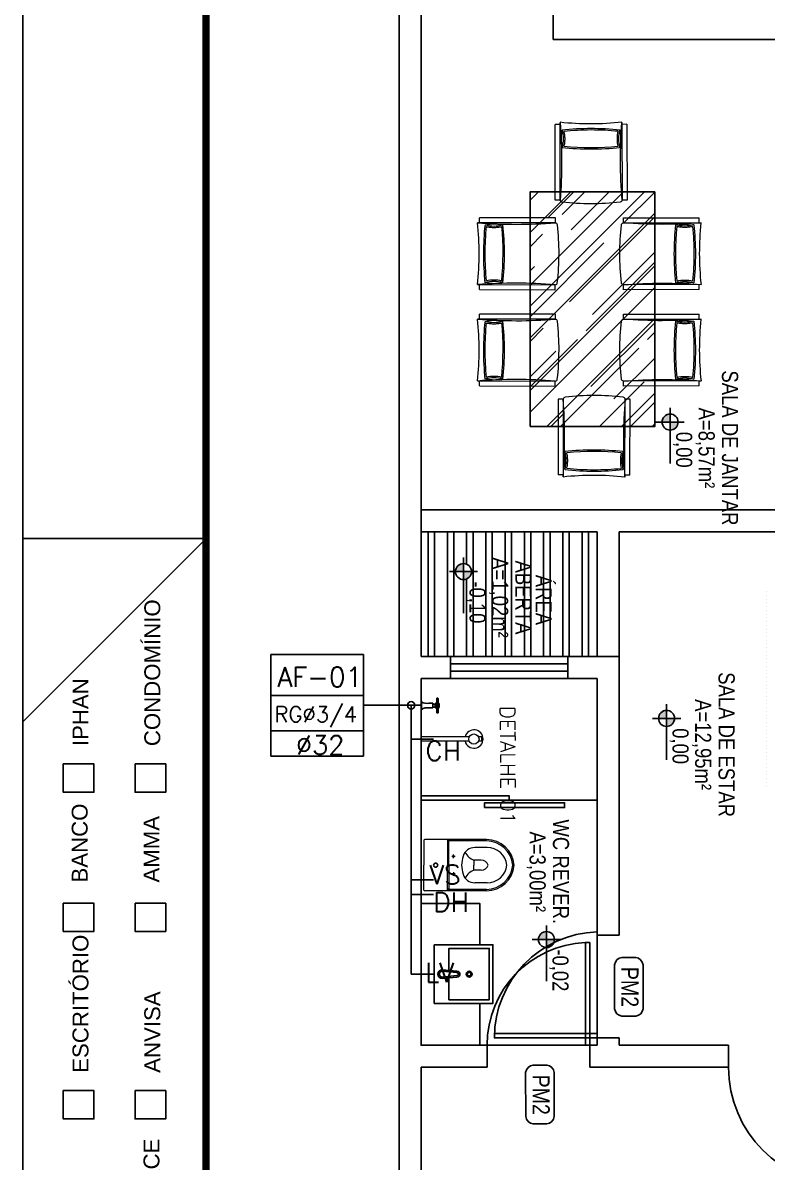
# Model space of a CAD drawing. Header units: millimetres. Extents: x -336 to -33, y -135 to 770.
# Drawn here: x -336.07 to -325.92, y 717.51 to 733.05 of the extents above; entities that cross this region are included whole.
import ezdxf
from ezdxf.enums import TextEntityAlignment as Align

# ---------------------------------------------------------------- set-up
doc = ezdxf.new("R2010")
doc.units = ezdxf.units.MM
doc.header["$LTSCALE"] = 50
doc.header["$MEASUREMENT"] = 0
for name, pattern in [('AXES', [0.54, 0.3, -0.08, 0.08, -0.08]), ('DASHDOT2', [0.5, 0.25, -0.125, 0, -0.125]), ('HIDDEN2', [0.1875, 0.125, -0.0625])]:
    doc.linetypes.add(name, pattern=pattern)
doc.layers.get('0').update_dxf_attribs({"linetype": 'CONTINUOUS'})
for name, color, linetype in [('-HIDRO', 8, 'CONTINUOUS'), ('A-PEN-B', 5, 'CONTINUOUS'), ('AF', 5, 'CONTINUOUS'), ('Diametro', 2, 'CONTINUOUS'), ('DIVERSOS', 1, 'CONTINUOUS'), ('E-txt-g', 3, 'CONTINUOUS'), ('HIDRO 01', 4, 'CONTINUOUS'), ('MOB', 251, 'CONTINUOUS'), ('MOVEIS', 7, 'CONTINUOUS'), ("PRANCHA - PROJETU'S", 7, 'CONTINUOUS'), ('Prumadas_L', 1, 'CONTINUOUS'), ('Prumadas_Q', 3, 'CONTINUOUS'), ('Prumadas_T', 2, 'CONTINUOUS')]:
    doc.layers.add(name, color=color, linetype=linetype)
for name, color, linetype, lineweight in [('E-Lay-9', 9, 'CONTINUOUS', 9), ('E-Txt-W', 7, 'CONTINUOUS', 20), ('estofado', 7, 'CONTINUOUS', 25)]:
    doc.layers.add(name, color=color, linetype=linetype, lineweight=lineweight)
doc.styles.add('ARIAL', font='arial.ttf', dxfattribs={"height": 2})
doc.styles.add('F2', font='swissc.ttf')
doc.styles.add('REG60', font='romans.shx', dxfattribs={"width": 0.8, "height": 0.15})
doc.styles.add('REG80', font='romans.shx', dxfattribs={"width": 0.8, "height": 0.2})
doc.styles.add('ROMANS', font='romans', dxfattribs={"height": 0.1})

# ---------------------------------------------------------------- blocks, each defined once
blk = doc.blocks.new('ADFSGASDFG')
at = {"layer": "PRANCHA - PROJETU'S", "color": 1}
for p, q in [((276.578, 107.346), (276.578, 47.946)), ((279.078, 77.646), (276.578, 75.146)), ((279.078, 77.646), (276.578, 77.646))]:
    blk.add_line(p, q, dxfattribs=at)
at = {"layer": "PRANCHA - PROJETU'S", "color": 4, "const_width": 0.1}
blk.add_lwpolyline([(279.078, 106.346), (359.678, 106.346), (359.678, 48.946), (279.078, 48.946)], close=True, dxfattribs=at)
at = {"layer": "PRANCHA - PROJETU'S"}
for points in [[(277.13, 74.573), (277.548, 74.573), (277.548, 74.187), (277.13, 74.187)], [(278.109, 74.573), (278.526, 74.573), (278.526, 74.187), (278.109, 74.187)], [(277.13, 72.674), (277.548, 72.674), (277.548, 72.289), (277.13, 72.289)], [(278.109, 72.674), (278.526, 72.674), (278.526, 72.289), (278.109, 72.289)], [(277.13, 70.118), (277.548, 70.118), (277.548, 69.732), (277.13, 69.732)], [(278.109, 70.118), (278.526, 70.118), (278.526, 69.732), (278.109, 69.732)]]:
    blk.add_lwpolyline(points, close=True, dxfattribs=at)
at = {"layer": "PRANCHA - PROJETU'S", "color": 2, "style": 'ARIAL'}
for s, p in [('CONDOMÍNIO', (278.235, 74.816)), ('IPHAN', (277.256, 74.816)), ('BANCO', (277.245, 72.956)), ('AMMA', (278.224, 72.956)), ('ESCRITÓRIO', (277.256, 70.361)), ('ANVISA', (278.235, 70.361)), ('SEMACE', (278.224, 68.185))]:
    blk.add_text(s, height=0.2168, rotation=90, dxfattribs=at).set_placement(p, align=Align.TOP_LEFT)
blk = doc.blocks.new('A$C7AFB675E')
at = {"color": 8}
for p, q in [((3.5162, 0.4184), (3.5162, 0.4184)), ((3.5477, 0.4184), (3.5477, 0.4184)), ((3.5792, 0.4184), (3.5792, 0.4184)), ((3.6107, 0.4184), (3.6107, 0.4184)), ((3.6422, 0.4184), (3.6422, 0.4184)), ((3.6737, 0.4184), (3.6737, 0.4184)), ((3.7052, 0.4184), (3.7052, 0.4184)), ((3.7367, 0.4184), (3.7367, 0.4184)), ((3.7682, 0.4184), (3.7682, 0.4184)), ((3.7997, 0.4184), (3.7997, 0.4184)), ((3.8312, 0.4184), (3.8312, 0.4184)), ((3.8627, 0.4184), (3.8627, 0.4184)), ((3.8942, 0.4184), (3.8942, 0.4184)), ((3.9257, 0.4184), (3.9257, 0.4184)), ((3.9572, 0.4184), (3.9572, 0.4184)), ((3.9887, 0.4184), (3.9887, 0.4184)), ((4.0202, 0.4184), (4.0202, 0.4184)), ((4.0517, 0.4184), (4.0517, 0.4184)), ((4.0832, 0.4184), (4.0832, 0.4184)), ((4.1147, 0.4184), (4.1147, 0.4184)), ((4.1462, 0.4184), (4.1462, 0.4184)), ((4.1777, 0.4184), (4.1777, 0.4184)), ((4.2092, 0.4184), (4.2092, 0.4184)), ((4.2407, 0.4184), (4.2407, 0.4184)), ((4.2722, 0.4184), (4.2722, 0.4184)), ((4.3037, 0.4184), (4.3037, 0.4184)), ((4.3352, 0.4184), (4.3352, 0.4184)), ((4.3667, 0.4184), (4.3667, 0.4184)), ((4.3982, 0.4184), (4.3982, 0.4184)), ((4.4297, 0.4184), (4.4297, 0.4184)), ((4.4612, 0.4184), (4.4612, 0.4184)), ((4.4927, 0.4184), (4.4927, 0.4184)), ((4.5242, 0.4184), (4.5242, 0.4184)), ((4.5557, 0.4184), (4.5557, 0.4184)), ((4.5872, 0.4184), (4.5872, 0.4184)), ((4.6187, 0.4184), (4.6187, 0.4184)), ((4.6502, 0.4184), (4.6502, 0.4184)), ((4.6817, 0.4184), (4.6817, 0.4184)), ((4.7132, 0.4184), (4.7132, 0.4184)), ((4.7447, 0.4184), (4.7447, 0.4184)), ((4.7762, 0.4184), (4.7762, 0.4184)), ((4.8077, 0.4184), (4.8077, 0.4184)), ((4.8392, 0.4184), (4.8392, 0.4184)), ((4.8707, 0.4184), (4.8707, 0.4184)), ((4.9022, 0.4184), (4.9022, 0.4184)), ((4.9337, 0.4184), (4.9337, 0.4184)), ((4.9652, 0.4184), (4.9652, 0.4184)), ((4.9967, 0.4184), (4.9967, 0.4184)), ((5.0282, 0.4184), (5.0282, 0.4184)), ((5.0597, 0.4184), (5.0597, 0.4184)), ((5.0912, 0.4184), (5.0912, 0.4184)), ((5.1227, 0.4184), (5.1227, 0.4184)), ((5.1542, 0.4184), (5.1542, 0.4184))]:
    blk.add_line(p, q, dxfattribs=at)
blk = doc.blocks.new('TXT-AMB75')
at = {"layer": 'E-txt-g', "style": 'REG80', "width": 0.8, "flags": 8}
blk.add_attdef('TXT', text='', height=0.2, dxfattribs=at).set_placement((0.005, 0.296), align=Align.CENTER)
at = {"layer": 'E-Txt-W', "style": 'REG60', "width": 0.8, "flags": 8}
blk.add_attdef('TXT', text='', height=0.15, dxfattribs=at).set_placement((0.005, 0.027), align=Align.CENTER)
blk = doc.blocks.new('vaso-s')
at = {"color": 8}
for start, end in [(0, 180), (180, 0)]:
    blk.add_arc((0.08, 0), 0.0143, start, end, dxfattribs=at)
at = {"layer": 'E-Lay-9', "color": 8}
for p, q in [((0, 0.17), (0, 0)), ((0.4256, 0.175), (0.005, 0.175)), ((0.16, 0.17), (0.16, 0.17)), ((0.16, 0.17), (0.16, 0)), ((0.4256, 0.165), (0.165, 0.165)), ((0.17, 0), (0.17, 0.16)), ((0.4306, 0.12), (0.3459, 0.12)), ((0.2134, 0.06), (0.1891, 0.06)), ((0.2013, 0.0479), (0.2013, 0.0722)), ((0.3406, 0.035), (0.3406, 0)), ((0.3906, 0.035), (0.3406, 0.035)), ((0, -0.17), (0, 0)), ((0.16, -0.17), (0.16, 0)), ((0.17, 0), (0.17, -0.1601)), ((0.2134, -0.06), (0.1891, -0.06)), ((0.2013, -0.0479), (0.2013, -0.0722)), ((0.3406, -0.035), (0.3406, 0)), ((0.3906, -0.035), (0.3406, -0.035)), ((0.4306, -0.12), (0.3459, -0.12)), ((0.4256, -0.175), (0.005, -0.175)), ((0.16, -0.17), (0.16, -0.17)), ((0.4256, -0.165), (0.165, -0.165))]:
    blk.add_line(p, q, dxfattribs=at)
for centre in [(0.2013, 0.06), (0.2013, -0.06)]:
    blk.add_circle(centre, 0.005, dxfattribs=at)
for centre, radius, start, end in [((0.005, 0.17), 0.005, 90, 180), ((0.155, 0.17), 0.005, 0, 90), ((0.165, 0.17), 0.00495, 180, 270), ((0.165, 0.16), 0.00495, 0, 90), ((0.4256, -0.015), 0.19, 4.52806, 90), ((0.4256, -0.015), 0.18, 4.78019, 90), ((0.3459, 0.0375), 0.0825, 90, 163.03545), ((0.3754, 0.1358), 0.1066, 206.93947, 250.96472), ((0.4306, -0.015), 0.135, 6.37937, 90), ((0.518, -0.015), 0.2624, 163.03545, 176.7233), ((0.3906, -0.015), 0.05, 17.4576, 90), ((0.518, 0.015), 0.2624, 183.2767, 196.96455), ((0.3459, -0.0375), 0.0825, 196.96455, 270), ((0.3754, -0.1358), 0.1066, 109.03528, 153.06053), ((0.3906, 0.015), 0.05, 270, 342.5424), ((0.4256, 0.015), 0.19, 270, 355.47194), ((0.4256, 0.015), 0.18, 270, 355.21981), ((0.4306, 0.015), 0.135, 270, 353.62063), ((0.005, -0.17), 0.005, 180, 270), ((0.155, -0.17), 0.005, 270, 0), ((0.165, -0.17), 0.00495, 90, 180), ((0.165, -0.1601), 0.00495, 270, 0)]:
    blk.add_arc(centre, radius, start, end, dxfattribs=at)
blk = doc.blocks.new('Chuveiro')
at = {"layer": 'E-Lay-9', "color": 8}
for p, q in [((-0.0311, 0.0156), (-0.3604, 0.0156)), ((0.0509, 0.0156), (0.0311, 0.0156)), ((0.0509, 0.0156), (0.0509, -0.0156)), ((-0.0311, -0.0156), (-0.3604, -0.0156)), ((0.0509, -0.0156), (0.0311, -0.0156))]:
    blk.add_line(p, q, dxfattribs=at)
blk.add_circle((0, 0), 0.0348, dxfattribs=at)
for centre, radius, start, end in [((0, 0), 0.0624, 194.4775, 165.5225), ((0.0093, 0), 0.0444, 339.42663, 20.57337)]:
    blk.add_arc(centre, radius, start, end, dxfattribs=at)
blk = doc.blocks.new('CUBA QUADRADA-flat-4-flat-1')
at = {"layer": 'MOB'}
blk.add_lwpolyline([(0, -0.2), (0.4, -0.2), (0.4, 0.2), (0, 0.2)], close=True, dxfattribs=at)
blk.add_lwpolyline([(0.1, -0.0255), (0.1, -0.175), (0.375, -0.175), (0.375, 0.175), (0.1, 0.175), (0.1, 0.0255)], dxfattribs=at)
for points in [[(0.155, -0.02), (0.055, -0.03, -1), (0.055, 0.03), (0.155, 0.02, -1)], [(0.155, -0.01), (0.055, -0.02, -1), (0.055, 0.02), (0.155, 0.01, -1)]]:
    blk.add_lwpolyline(points, format="xyb", close=True, dxfattribs=at)
for radius in [0.02, 0.0125]:
    blk.add_circle((0.2375, 0), radius, dxfattribs=at)
blk = doc.blocks.new('NIVEL')
at = {"layer": 'DIVERSOS'}
h = blk.add_hatch(color=7, dxfattribs=at)
h.paths.add_polyline_path([(0, 0.137, 0.414214), (-0.137, 0), (0, 0)])
h.paths.add_polyline_path([(0, 0), (0, -0.137, 0.414214), (0.137, 0)])
at = {"layer": 'DIVERSOS', "color": 7}
for p, q in [((0, 0.242), (0, -0.242)), ((0.709, 0), (-0.242, 0))]:
    blk.add_line(p, q, dxfattribs=at)
blk.add_circle((0, 0), 0.137, dxfattribs=at)
blk = doc.blocks.new('Poltrona Star marrom')
at = {"layer": 'estofado', "color": 8, "lineweight": 20, "ltscale": 0.1}
for p, q in [((0, 0), (0, -0.78)), ((-0.05, -0.02), (-0.05, -0.78)), ((-0.05, -0.02), (0, -0.02)), ((0.62, -0.78), (0.62, -0.02)), ((0.62, -0.02), (0.67, -0.02)), ((0.67, -0.78), (0.67, -0.02)), ((-0.05, -0.78), (0, -0.78)), ((0.62, -0.78), (0.67, -0.78))]:
    blk.add_line(p, q, dxfattribs=at)
at = {"layer": 'estofado', "color": 8, "lineweight": 5, "ltscale": 0.1}
blk.add_line((0.62, -0.02), (0.62, 0), dxfattribs=at)
for centre, radius, start, end in [((0.31, 2.832), 2.848, 263.7521, 276.2479), ((0.309, -0.165), 0.296, 165.0121, 194.9879), ((0.31, -2.807), 2.748, 83.9224, 96.0776), ((-0.276, -0.165), 0.308, 343.0375, 16.9625), ((0.896, -0.165), 0.308, 163.0375, 196.9625), ((0.311, -0.165), 0.296, 345.0121, 14.9879), ((0.31, 2.478), 2.748, 263.9224, 276.0776), ((0.02, -0.78), 0.02, 180, 270), ((0.6, -0.78), 0.02, 270, 0), ((0.31, 1.687), 2.504, 263.3498, 276.6502)]:
    blk.add_arc(centre, radius, start, end, dxfattribs=at)
at = {"layer": 'MOVEIS', "color": 8, "lineweight": 5, "ltscale": 0.1}
for points in [[(0.019, -0.075), (0.019, -0.075), (0.019, -0.075)], [(0.601, -0.075), (0.601, -0.075)], [(0.019, -0.255), (0.019, -0.255)], [(0.601, -0.255), (0.601, -0.255)]]:
    blk.add_lwpolyline(points, close=True, dxfattribs=at)
for centre, radius, start, end in [((-4.905, -0.39), 4.92, 355.4539, 4.5461), ((-0.276, -0.165), 0.322, 345.9941, 14.0059), ((5.525, -0.39), 4.92, 175.4539, 184.5461), ((0.31, 2.478), 2.734, 264.2624, 275.7376)]:
    blk.add_arc(centre, radius, start, end, dxfattribs=at)
at = {"layer": 'MOVEIS', "color": 8, "linetype": 'AXES', "lineweight": 5, "ltscale": 0.1}
for centre, radius, start, end in [((0.31, -2.807), 2.734, 84.2624, 95.7376), ((0.896, -0.165), 0.322, 165.9941, 194.0059)]:
    blk.add_arc(centre, radius, start, end, dxfattribs=at)

msp = doc.modelspace()

# ---------------------------------------------------------------- hatches: boundary and pattern name
at = {"layer": '-HIDRO', "linetype": 'Continuous'}
h = msp.add_hatch(dxfattribs=at)
h.set_pattern_fill('AR-RROOF', color=256, scale=0.02, angle=225, style=0)
h.set_pattern_definition([(225, (9497.6689, 2501.35445), (-0.431052294, -1.149472783), [7.62, -1.016, 2.54, -0.508]), (225, (9497.37076, 2500.6971), (0.83695987, -0.11853938), [1.524, -0.16764, 3.048, -0.381]), (225, (9497.79463, 2500.8695), (-1.627222409, -2.108564137), [4.064, -0.7112, 2.032, -0.508])])
h.paths.add_polyline_path([(-329.148, 727.54), (-327.448, 727.54), (-327.448, 730.74), (-329.148, 730.74)])
at = {"layer": '-HIDRO', "linetype": 'HIDDEN2'}
h = msp.add_hatch(dxfattribs=at)
h.set_pattern_fill('ANSI32', color=256, scale=0.7, angle=45, style=0)
h.set_pattern_definition([(90, (-1714.43915, 385.7027), (-0.2625, 1e-16), []), (90, (-1714.35165, 385.7902), (-0.2625, 1e-16), [])])
h.paths.add_polyline_path([(-328.235, 726.103), (-330.635, 726.103), (-330.635, 724.403), (-328.235, 724.403)])
h.paths.add_polyline_path([(-329.946, 725.561, -1), (-330.165, 725.561, -1)], flags=16)
h.paths.add_polyline_path([(-329.404, 725.732), (-329.404, 724.685), (-329.074, 724.685), (-329.074, 725.732)], flags=24)
h.paths.add_polyline_path([(-329.776, 725.889), (-329.776, 724.528), (-329.38, 724.528), (-329.38, 725.889)], flags=24)
h.paths.add_polyline_path([(-329.143, 725.563), (-329.143, 724.787), (-328.723, 724.787), (-328.723, 725.563)], flags=24)
h.paths.add_polyline_path([(-330.082, 725.494), (-330.082, 724.757), (-329.688, 724.757), (-329.688, 725.494)], flags=24)

# ---------------------------------------------------------------- linework, layer by layer
at = {"layer": '-HIDRO', "linetype": 'Continuous'}
for p, q in [((-330.935, 753.423), (-330.935, 703.423)), ((-330.635, 740.321), (-330.635, 724.403)), ((-328.835, 733.416), (-328.835, 732.816)), ((-328.835, 732.816), (-322.221, 732.816)), ((-328.235, 726.103), (-330.635, 726.103)), ((-328.235, 724.403), (-328.235, 726.103)), ((-327.935, 724.403), (-330.635, 724.403)), ((-327.935, 724.403), (-327.935, 720.603)), ((-330.635, 724.103), (-330.635, 719.103)), ((-328.235, 724.103), (-330.635, 724.103)), ((-328.235, 724.103), (-328.235, 720.603)), ((-327.935, 720.603), (-328.235, 720.603)), ((-327.935, 720.603), (-328.235, 720.603)), ((-328.235, 719.203), (-328.235, 720.603)), ((-328.235, 719.203), (-328.235, 719.103)), ((-327.935, 719.203), (-328.235, 719.203)), ((-327.935, 719.203), (-327.935, 719.103)), ((-329.735, 719.103), (-330.635, 719.103)), ((-329.735, 719.103), (-329.735, 718.803)), ((-329.735, 719.103), (-328.335, 719.103)), ((-328.235, 719.103), (-328.335, 719.103)), ((-328.235, 719.103), (-328.335, 719.103)), ((-328.335, 719.103), (-328.335, 718.803)), ((-326.443, 719.103), (-327.935, 719.103)), ((-326.443, 719.103), (-327.935, 719.103)), ((-326.443, 719.103), (-326.443, 718.803)), ((-330.635, 718.803), (-329.735, 718.803)), ((-330.635, 718.803), (-330.635, 712.403)), ((-328.335, 718.803), (-326.443, 718.803)), ((-326.443, 718.803), (-328.335, 718.803))]:
    msp.add_line(p, q, dxfattribs=at)
at = {"layer": '-HIDRO', "linetype": 'DASHDOT2'}
for p, q in [((-325.535, 726.403), (-330.635, 726.403)), ((-325.535, 726.103), (-327.935, 726.103)), ((-327.935, 724.403), (-327.935, 726.103))]:
    msp.add_line(p, q, dxfattribs=at)
at = {"layer": '-HIDRO', "linetype": 'HIDDEN2'}
for p, q in [((-330.235, 724.103), (-330.235, 724.403)), ((-328.635, 724.303), (-330.235, 724.303)), ((-328.635, 724.103), (-328.635, 724.403)), ((-328.635, 724.203), (-330.235, 724.203))]:
    msp.add_line(p, q, dxfattribs=at)
at = {"layer": '-HIDRO'}
msp.add_line((-330.635, 722.443), (-328.235, 722.443), dxfattribs=at)
for points in [[(-329.148, 727.54), (-327.448, 727.54), (-327.448, 730.74), (-329.148, 730.74)], [(-330.635, 722.443), (-330.635, 722.504), (-329.435, 722.504), (-329.435, 722.443)], [(-329.769, 722.344), (-329.769, 722.409), (-328.678, 722.409), (-328.678, 722.344)], [(-328.335, 719.103), (-328.335, 720.503), (-328.395, 720.503), (-328.395, 719.103)], [(-328.235, 719.203), (-328.235, 719.263), (-329.635, 719.263), (-329.635, 719.203)]]:
    msp.add_lwpolyline(points, close=True, dxfattribs=at)
msp.add_lwpolyline([(-329.835, 719.672), (-329.835, 719.103), (-330.635, 719.103), (-330.635, 721.037), (-329.835, 721.037), (-329.835, 720.472)], dxfattribs=at)
at = {"layer": '-HIDRO', "linetype": 'Continuous'}
for points in [[(-327.707, 719.499, 0.331371), (-327.607, 719.599), (-327.608, 720.2, 0.332506), (-327.707, 720.3), (-327.897, 720.3, 0.330378), (-327.997, 720.2), (-327.997, 719.599, 0.331371), (-327.897, 719.499)], [(-328.919, 718.03, 0.331371), (-328.819, 718.13), (-328.819, 718.73, 0.332506), (-328.919, 718.831), (-329.108, 718.831, 0.330378), (-329.209, 718.731), (-329.208, 718.13, 0.331371), (-329.108, 718.03)]]:
    msp.add_lwpolyline(points, format="xyb", close=True, dxfattribs=at)
at = {"layer": '-HIDRO', "linetype": 'HIDDEN2'}
for centre, radius, start, end in [((-328.188, 719.203), 1.447, 91.8577, 180), ((-328.334, 719.103), 1.401, 92.5089, 180), ((-324.843, 718.803), 1.6, 180, 270)]:
    msp.add_arc(centre, radius, start, end, dxfattribs=at)
at = {"layer": 'A-PEN-B'}
msp.add_line((-330.77, 723.738), (-330.627, 723.738), dxfattribs=at)
msp.add_circle((-330.77, 723.738), 0.05, dxfattribs=at)
at = {"layer": 'AF'}
for p, q in [((-330.77, 723.738), (-330.77, 720.072)), ((-330.464, 723.274), (-330.77, 723.274)), ((-330.464, 721.358), (-330.77, 721.358)), ((-330.464, 721.158), (-330.77, 721.158)), ((-330.464, 720.072), (-330.77, 720.072))]:
    msp.add_line(p, q, dxfattribs=at)
at = {"layer": 'HIDRO 01', "color": 4}
for p, q in [((-330.628, 723.786), (-330.635, 723.786)), ((-330.635, 723.734), (-330.635, 723.786)), ((-330.628, 723.734), (-330.628, 723.786)), ((-330.421, 723.831), (-330.421, 723.777)), ((-330.418, 723.834), (-330.411, 723.834)), ((-330.411, 723.834), (-330.404, 723.834)), ((-330.401, 723.831), (-330.401, 723.774)), ((-330.635, 723.682), (-330.635, 723.734)), ((-330.635, 723.682), (-330.628, 723.682)), ((-330.628, 723.682), (-330.628, 723.734)), ((-330.474, 723.766), (-330.527, 723.766)), ((-330.527, 723.702), (-330.474, 723.702)), ((-330.474, 723.734), (-330.474, 723.766)), ((-330.474, 723.755), (-330.442, 723.755)), ((-330.474, 723.702), (-330.474, 723.734)), ((-330.474, 723.713), (-330.442, 723.713)), ((-330.442, 723.754), (-330.442, 723.763)), ((-330.442, 723.734), (-330.442, 723.754)), ((-330.442, 723.713), (-330.442, 723.734)), ((-330.442, 723.705), (-330.442, 723.713)), ((-330.421, 723.744), (-330.421, 723.778)), ((-330.421, 723.734), (-330.421, 723.744)), ((-330.421, 723.724), (-330.421, 723.734)), ((-330.421, 723.724), (-330.421, 723.69)), ((-330.421, 723.636), (-330.421, 723.69)), ((-330.421, 723.678), (-330.421, 723.688)), ((-330.421, 723.668), (-330.421, 723.678)), ((-330.418, 723.634), (-330.411, 723.634)), ((-330.404, 723.634), (-330.411, 723.634)), ((-330.401, 723.744), (-330.401, 723.775)), ((-330.401, 723.744), (-330.401, 723.734)), ((-330.401, 723.734), (-330.401, 723.724)), ((-330.401, 723.724), (-330.401, 723.692)), ((-330.401, 723.636), (-330.401, 723.693)), ((-330.401, 723.688), (-330.401, 723.678)), ((-330.401, 723.678), (-330.401, 723.668)), ((-330.395, 723.755), (-330.395, 723.764)), ((-330.395, 723.734), (-330.395, 723.755)), ((-330.395, 723.712), (-330.395, 723.734)), ((-330.395, 723.703), (-330.395, 723.712)), ((-330.395, 723.703), (-330.395, 723.703))]:
    msp.add_line(p, q, dxfattribs=at)
for points in [[(-330.442, 723.763), (-330.439, 723.763), (-330.436, 723.764), (-330.432, 723.765)], [(-330.442, 723.705), (-330.439, 723.704), (-330.436, 723.703), (-330.432, 723.702)]]:
    msp.add_lwpolyline(points, dxfattribs=at)
at = {"layer": 'HIDRO 01', "color": 4, "extrusion": (0, 0, -1)}
for centre, radius, start, end in [((330.554, 723.897), 0.134, 258.5493, 303.6418), ((330.411, 723.801), 0.0099, 0.0182, 89.9818), ((330.411, 723.801), 0.0099, 90.026, 179.974), ((330.404, 723.831), 0.00247, 90, 180), ((330.554, 723.57), 0.134, 56.358, 101.4504), ((330.434, 723.778), 0.0136, 180, 257.6401), ((330.434, 723.689), 0.0136, 102.3567, 180.0002), ((330.411, 723.781), 0.0099, 270.0181, 359.9817), ((330.411, 723.744), 0.0099, 0.0182, 89.9818), ((330.411, 723.724), 0.0099, 270.0181, 359.9817), ((330.411, 723.688), 0.0099, 0.0182, 89.9818), ((330.411, 723.668), 0.0099, 270.0181, 359.9817), ((330.418, 723.636), 0.00247, 270, 360), ((330.411, 723.781), 0.0099, 180.0181, 269.9817), ((330.411, 723.744), 0.0099, 90.026, 179.974), ((330.411, 723.724), 0.0099, 180.0181, 269.9817), ((330.411, 723.688), 0.0099, 90.026, 179.974), ((330.411, 723.668), 0.0099, 180.0181, 269.9817), ((330.387, 723.775), 0.0136, 303.621, 358.7632), ((330.387, 723.692), 0.0136, 360, 56.3941), ((330.393, 723.76), 0.00198, 0, 79.9052), ((330.393, 723.76), 0.00198, 79.8876, 159.8781), ((330.465, 723.734), 0.0789, 159.8637, 180.0043)]:
    msp.add_arc(centre, radius, start, end, dxfattribs=at)
at = {"layer": 'HIDRO 01', "color": 4}
for centre, radius, start, end in [((-330.418, 723.831), 0.00247, 90, 180.0011), ((-330.404, 723.636), 0.00247, 270, 0.0017), ((-330.395, 723.764), 0.00025, 0.0849, 56.1155), ((-330.393, 723.707), 0.00198, 179.9966, 259.9279), ((-330.395, 723.703), 0.000248, 303.6441, 333.2826), ((-330.393, 723.707), 0.00198, 259.9237, 339.8729), ((-330.465, 723.734), 0.0789, 339.8611, 0.006)]:
    msp.add_arc(centre, radius, start, end, dxfattribs=at)
at = {"layer": 'Prumadas_L'}
for p, q in [((-331.419, 723.872), (-332.681, 723.872)), ((-330.77, 723.738), (-331.419, 723.738)), ((-331.419, 723.388), (-332.681, 723.388))]:
    msp.add_line(p, q, dxfattribs=at)
at = {"layer": 'Prumadas_Q'}
for p, q in [((-331.419, 724.431), (-332.681, 724.431)), ((-332.681, 724.431), (-332.681, 723.046)), ((-331.419, 723.046), (-331.419, 724.431)), ((-332.681, 723.046), (-331.419, 723.046))]:
    msp.add_line(p, q, dxfattribs=at)

# ---------------------------------------------------------------- block references
at = {"layer": '-HIDRO', "lineweight": 5, "yscale": 1.359691849440184, "zscale": 1.359691849440184}
for p, xscale, rotation in [((-327.896, 731.688), -1.359691849440184, 0.06282621836916745), ((-329.865, 729.475), 1.359691849440184, 89.9371737816308), ((-326.814, 729.475), -1.359691849440184, 270.0628262183692), ((-329.865, 728.161), 1.359691849440184, 89.9371737816308), ((-326.814, 728.161), -1.359691849440184, 270.0628262183692), ((-327.855, 726.851), 1.359691849440184, 179.9371737816307)]:
    msp.add_blockref('Poltrona Star marrom', p, dxfattribs=dict(at, xscale=xscale, rotation=rotation))
at = {"layer": '-HIDRO'}
ref = msp.add_blockref('TXT-AMB75', (-326.964, 727.256), dxfattribs=dict(at, xscale=1.458, yscale=1.458, zscale=1.458, rotation=270))
ref.add_attrib('TXT', 'SALA DE JANTAR', dxfattribs={"layer": 'E-txt-g', "color": 2, "height": 0.22, "rotation": 270, "style": 'F2'}).set_placement((-326.532, 727.248), align=Align.CENTER)
ref.add_attrib('TXT', 'A=8,57m²', dxfattribs={"layer": 'E-Txt-W', "height": 0.22, "rotation": 270, "style": 'F2'}).set_placement((-326.851, 727.248), align=Align.CENTER)
at = {"layer": '-HIDRO', "linetype": 'Continuous', "xscale": -0.7971733240954236, "yscale": 0.7971733240954236, "zscale": 0.7971733240954236, "rotation": 90}
for p in [(-327.239, 727.601), (-330.056, 725.561), (-327.288, 723.56), (-328.925, 720.543)]:
    msp.add_blockref('NIVEL', p, dxfattribs=at)
at = {"layer": '-HIDRO'}
ref = msp.add_blockref('TXT-AMB75', (-329.781, 725.216), dxfattribs=dict(at, xscale=1.458, yscale=1.458, zscale=1.458, rotation=270))
ref.add_attrib('TXT', 'ABERTA', dxfattribs={"layer": 'E-txt-g', "color": 2, "height": 0.22, "rotation": 270, "style": 'F2'}).set_placement((-329.349, 725.208), align=Align.CENTER)
ref.add_attrib('TXT', 'A=1,02m²', dxfattribs={"layer": 'E-Txt-W', "height": 0.22, "rotation": 270, "style": 'F2'}).set_placement((-329.667, 725.208), align=Align.CENTER)
ref = msp.add_blockref('TXT-AMB75', (-329.505, 725.183), dxfattribs=dict(at, xscale=1.458, yscale=1.458, zscale=1.458, rotation=270))
ref.add_attrib('TXT', 'ÁREA', dxfattribs={"layer": 'E-txt-g', "color": 2, "height": 0.22, "rotation": 270, "style": 'F2'}).set_placement((-329.073, 725.175), align=Align.CENTER)
at = {"layer": '-HIDRO', "ltscale": 0.35, "xscale": 1.62, "yscale": 1.62, "zscale": 1.62, "rotation": 270}
msp.add_blockref('A$C7AFB675E', (-326.599, 730.985), dxfattribs=at)
at = {"layer": '-HIDRO'}
ref = msp.add_blockref('TXT-AMB75', (-327.011, 723.21), dxfattribs=dict(at, xscale=1.458, yscale=1.458, zscale=1.458, rotation=270))
ref.add_attrib('TXT', 'SALA DE ESTAR', dxfattribs={"layer": 'E-txt-g', "color": 2, "height": 0.22, "rotation": 270, "style": 'F2'}).set_placement((-326.579, 723.202), align=Align.CENTER)
ref.add_attrib('TXT', 'A=12,95m²', dxfattribs={"layer": 'E-Txt-W', "height": 0.22, "rotation": 270, "style": 'F2'}).set_placement((-326.898, 723.202), align=Align.CENTER)
at = {"layer": '-HIDRO', "xscale": 2, "yscale": 2, "zscale": 2}
for name, p in [('Chuveiro', (-329.914, 723.278)), ('vaso-s', (-330.595, 721.558))]:
    msp.add_blockref(name, p, dxfattribs=at)
at = {"layer": '-HIDRO'}
ref = msp.add_blockref('TXT-AMB75', (-329.27, 721.476), dxfattribs=dict(at, xscale=1.458, yscale=1.458, zscale=1.458, rotation=270))
ref.add_attrib('TXT', 'WC REVER.', dxfattribs={"layer": 'E-txt-g', "color": 2, "height": 0.22, "rotation": 270, "style": 'F2'}).set_placement((-328.837, 721.468), align=Align.CENTER)
ref.add_attrib('TXT', 'A=3,00m²', dxfattribs={"layer": 'E-Txt-W', "height": 0.22, "rotation": 270, "style": 'F2'}).set_placement((-329.156, 721.468), align=Align.CENTER)
at = {"layer": '-HIDRO', "xscale": -2, "yscale": 2, "zscale": 2, "rotation": 180}
msp.add_blockref('CUBA QUADRADA-flat-4-flat-1', (-330.455, 720.072), dxfattribs=at)
at = {"layer": "PRANCHA - PROJETU'S", "color": 1}
msp.add_blockref('ADFSGASDFG', (-612.643, 648.365), dxfattribs=at)

# ---------------------------------------------------------------- texts
at = {"layer": '-HIDRO', "linetype": 'Continuous', "style": 'F2'}
for s, height, p in [('0,00', 0.2194, (-326.938, 727.468)), ('-0,10', 0.2194, (-329.755, 725.428)), ('0,00', 0.2194, (-326.987, 723.426)), ('-0,02', 0.2194, (-328.624, 720.41)), ('PM2', 0.2332, (-327.67, 720.171, 3.424)), ('PM2', 0.2332, (-328.881, 718.702, 3.424))]:
    msp.add_text(s, height=height, rotation=270, dxfattribs=at).set_placement(p, align=Align.TOP_LEFT)
at = {"layer": 'Diametro', "style": 'ROMANS'}
msp.add_text('DETALHE 01', height=0.2, rotation=270.1539, dxfattribs=at).set_placement((-329.553, 722.923), align=Align.CENTER)
at = {"layer": 'Prumadas_T', "style": 'ROMANS'}
for s, height, p in [('AF-01', 0.2646, (-332.016, 723.992)), ('RG%%C3/4', 0.2117, (-332.069, 723.51)), ('%%C32', 0.2561, (-332.01, 723.068))]:
    msp.add_text(s, height=height, rotation=360, dxfattribs=at).set_placement(p, align=Align.CENTER)
for s, p in [('CH', (-330.575, 722.986)), ('VS', (-330.523, 721.298)), ('DH', (-330.468, 720.923)), ('LV', (-330.579, 719.964))]:
    msp.add_text(s, height=0.2621, rotation=360, dxfattribs=at).set_placement(p)

doc.saveas('drawing.dxf')
